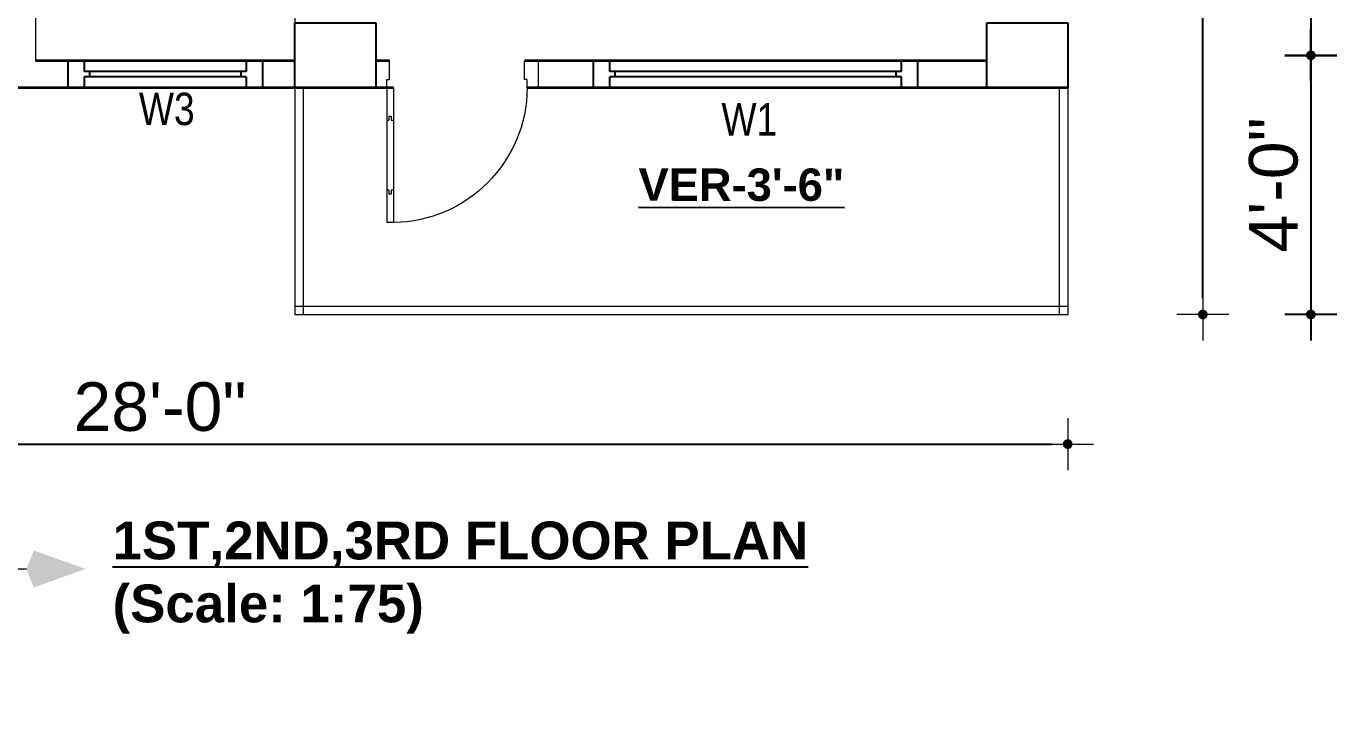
# Model space of a CAD drawing. Header units: inches. Extents: x -100787 to 3653, y -96809 to -8632.
# Drawn here: x -75693.1 to -75450.6, y -92393.4 to -92265.5 of the extents above; entities that cross this region are included whole.
import ezdxf
from ezdxf.enums import TextEntityAlignment as Align

# ---------------------------------------------------------------- set-up
doc = ezdxf.new("R2010")
doc.units = ezdxf.units.IN
doc.header["$MEASUREMENT"] = 0
doc.header["$PDMODE"] = 99
for name, color, linetype, lineweight in [('1-FOUNDATION DIM', 31, 'Continuous', 5), ('DIM', 7, 'Continuous', 15), ('door', 132, 'Continuous', 15), ('ELE.POWER', 10, 'Continuous', 20), ('Furniture Gr.Fl.', 6, 'Continuous', 5), ('R0D', 1, 'Continuous', 35), ('SB', 5, 'Continuous', 13)]:
    doc.layers.add(name, color=color, linetype=linetype, lineweight=lineweight)
for name, color, linetype in [('Brick wall', 3, 'Continuous'), ('RCC', 6, 'Continuous'), ('Rod', 1, 'Continuous'), ('TEX', 7, 'Continuous'), ('WINDOOR', 7, 'Continuous')]:
    doc.layers.add(name, color=color, linetype=linetype)
doc.styles.add('ARIAL', font='arial.ttf')
doc.styles.add('ROMANS', font='romans')
doc.styles.get("Standard").update_dxf_attribs({"font": 'ARIALN.TTF'})
doc.dimstyles.new('3-8', dxfattribs={"dimscale": 1.5, "dimtxt": 6, "dimasz": 2, "dimexe": 0.18, "dimexo": 6, "dimgap": 0, "dimtad": 0, "dimdec": 0, "dimzin": 3, "dimdsep": 46, "dimlunit": 3, "dimtxsty": 'ARIAL', "dimblk": 'DD', "dimcen": 1, "dimse1": 1, "dimse2": 1, "dimclrd": 256, "dimclrt": 256, "dimadec": 0, "dimazin": 0, "dimtfac": 0.5, "dimtdec": 0, "dimtmove": 2, "dimatfit": 0, "dimfxl": 0.18, "dimtvp": 0.75, "dimfrac": 1, "dimtolj": 1, "dimtzin": 0, "dimarcsym": 0})

# ---------------------------------------------------------------- blocks, each defined once
blk = doc.blocks.new('A$C154754DE')
at = {"layer": 'RCC'}
for p, q in [((0, 12), (15, 12)), ((0, 0), (0, 12)), ((15, 12), (15, 0)), ((15, 0), (0, 0))]:
    blk.add_line(p, q, dxfattribs=at)
blk = doc.blocks.new('D30')
at = {"layer": 'door'}
for p, q in [((2, 5), (2, 29.97)), ((3.25, 29.97), (2, 29.97)), ((3.25, 5), (3.25, 29.97)), ((2.4, 23.97), (2.4, 24.72)), ((2.85, 24.72), (2.4, 24.72)), ((2.85, 23.97), (2.85, 24.72)), ((2.4, 23.97), (2, 23.97)), ((3.25, 23.97), (2.85, 23.97)), ((2, 11), (2.4, 11)), ((2.4, 10.25), (2.4, 11)), ((2.4, 10.25), (2.85, 10.25)), ((2.85, 10.25), (2.85, 11)), ((2.85, 11), (3.25, 11)), ((0, 0), (0, 5)), ((0, 5), (2, 5)), ((2, 5), (2, 3.5)), ((2, 5), (3.25, 5)), ((30, 5), (28, 5)), ((28, 5), (28, 3.5)), ((30, 0), (30, 5)), ((2, 3.5), (2.5, 3.5)), ((2.5, 3.5), (2.5, 0)), ((28, 3.5), (27.5, 3.5)), ((27.5, 3.5), (27.5, 0)), ((2.5, 0), (0, 0)), ((27.5, 0), (30, 0))]:
    blk.add_line(p, q, dxfattribs=at)
blk.add_arc((2.89, 4.86), 25.11, 0.3204, 89.1727, dxfattribs=at)
blk = doc.blocks.new('W-1')
at = {"layer": 'WINDOOR'}
for p, q in [((-60, 0), (-60, -5)), ((-60, 0), (-57, 0)), ((-60, 0), (0, 0)), ((-57, 0), (-57, -2)), ((-3, 0), (-3, -2)), ((0, 0), (0, -5)), ((-57, -2), (-3, -2)), ((-56, -2), (-56, -3)), ((-4, -2), (-4, -3)), ((-57, -3), (-57, -5)), ((-57, -3), (-3, -3)), ((-3, -3), (-3, -5)), ((-57, -5), (-60, -5)), ((-60, -5), (0, -5)), ((0, -5), (-3, -5))]:
    blk.add_line(p, q, dxfattribs=at)
blk = doc.blocks.new('W-3FT')
at = {"layer": 'WINDOOR'}
for p, q in [((-36, 0), (-36, -5)), ((-36, 0), (-33, 0)), ((-36, 0), (0, 0)), ((-33, 0), (-33, -2)), ((-3, 0), (-3, -2)), ((0, 0), (0, -5)), ((-33, -2), (-3, -2)), ((-32, -2), (-32, -3)), ((-4, -2), (-4, -3)), ((-33, -3), (-33, -5)), ((-33, -3), (-3, -3)), ((-3, -3), (-3, -5)), ((-33, -5), (-36, -5)), ((-36, -5), (0, -5)), ((0, -5), (-3, -5))]:
    blk.add_line(p, q, dxfattribs=at)
blk = doc.blocks.new('DD')
for p, q in [((0, 1.6), (0, -1.6)), ((-1.6, 0), (1.6, 0))]:
    blk.add_line(p, q)
at = {"const_width": 0.3}
blk.add_lwpolyline([(-0.15, 0, 1), (0.15, 0, 1)], format="xyb", close=True, dxfattribs=at)
blk = doc.blocks.new('*D617')
at = {"layer": 'Defpoints', "color": 0}
for p in [(-75836.38, -92306.88), (-75500.38, -92306.88), (-75500.38, -92342.88)]:
    blk.add_point(p, dxfattribs=at)
at = {"layer": 'Furniture Gr.Fl.', "lineweight": -2}
blk.add_line((-75833.38, -92342.88), (-75503.38, -92342.88), dxfattribs=at)
at = {"layer": 'Furniture Gr.Fl.', "lineweight": -2, "xscale": 3, "yscale": 3, "zscale": 3, "rotation": 180}
blk.add_blockref('DD', (-75836.38, -92342.88), dxfattribs=at)
at = {"layer": 'Furniture Gr.Fl.', "lineweight": -2, "xscale": 3, "yscale": 3, "zscale": 3}
blk.add_blockref('DD', (-75500.38, -92342.88), dxfattribs=at)
at = {"layer": 'Furniture Gr.Fl.', "insert": (-75668.38, -92335.99), "char_height": 9, "attachment_point": 5, "style": 'ARIAL'}
blk.add_mtext('\\A1;28\'-0"', dxfattribs=at)
blk = doc.blocks.new('*D618')
at = {"layer": 'Defpoints', "color": 0}
for p in [(-75501.94, -91560.88), (-75475.38, -91560.88), (-75501.94, -92318.88)]:
    blk.add_point(p, dxfattribs=at)
at = {"layer": 'Furniture Gr.Fl.', "lineweight": -2}
blk.add_line((-75475.38, -92315.88), (-75475.38, -91563.88), dxfattribs=at)
at = {"layer": 'Furniture Gr.Fl.', "lineweight": -2, "xscale": 3, "yscale": 3, "zscale": 3}
for p, rotation in [((-75475.38, -91560.88), 90), ((-75475.38, -92318.88), 270)]:
    blk.add_blockref('DD', p, dxfattribs=dict(at, rotation=rotation))
at = {"layer": 'Furniture Gr.Fl.', "insert": (-75482.28, -91939.88), "char_height": 9, "attachment_point": 5, "rotation": 90, "style": 'ARIAL'}
blk.add_mtext('\\A1;63\'-2"', dxfattribs=at)
blk = doc.blocks.new('Anno_North_J_Metric')
at = {"linetype": 'ByBlock', "lineweight": -2}
h = blk.add_hatch(color=0, dxfattribs=at)
h.paths.add_polyline_path([(-4.167, 0), (-4.679, 0, 1), (4.679, 0), (4.167, 0, -1)])
h.paths.add_polyline_path([(1.414, 0), (2, 0, 1), (-2, 0), (-1.414, 0, -1)])
at = {"color": 0, "linetype": 'ByBlock', "lineweight": -2}
for p, q in [((0, 4.679), (0, 5.667)), ((-3.308, 3.308), (-4.007, 4.007)), ((3.308, 3.308), (4.007, 4.007)), ((0, 1.414), (0, -1.414)), ((0, -1.414), (0, 1.414)), ((-1, 1), (1, -1)), ((-1, -1), (1, 1)), ((1, -1), (-1, 1)), ((1, 1), (-1, -1)), ((6.169, 0.401), (6.169, 0.821)), ((6.169, 0.821), (8.269, 0.821)), ((8.269, 0.821), (8.269, 0.401)), ((-4.679, 0), (-5.667, 0)), ((-4.679, 0), (-4.167, 0)), ((-1.414, 0), (-2, 0)), ((-1.414, 0), (1.414, 0)), ((1.414, 0), (-1.414, 0)), ((1.414, 0), (2, 0)), ((4.679, 0), (4.167, 0)), ((4.679, 0), (5.667, 0)), ((7.429, 0.401), (6.169, 0.401)), ((6.169, -0.439), (7.429, 0.401)), ((8.269, 0.401), (7.009, -0.439)), ((8.667, 0), (9.833, 0)), ((6.169, -0.859), (6.169, -0.439)), ((7.009, -0.439), (8.269, -0.439)), ((8.269, -0.439), (8.269, -0.859)), ((8.269, -0.859), (6.169, -0.859)), ((-3.308, -3.308), (-4.007, -4.007)), ((3.308, -3.308), (4.007, -4.007)), ((0, -4.679), (0, -5.667))]:
    blk.add_line(p, q, dxfattribs=at)
for radius in [4.679, 4.167, 2, 1.414]:
    blk.add_circle((0, 0), radius, dxfattribs=at)
for points in [[(-0.333, 5.5), (0, 5.667), (0, 6.667)], [(0, 6.667), (0.333, 5.5), (0, 5.667)], [(0, 4.167), (0.667, 3.5), (-0.667, 3.5)], [(-2.946, 2.946), (-2.003, 2.946), (-2.946, 2.003)], [(2.946, 2.946), (2.946, 2.003), (2.003, 2.946)], [(-4.167, 0), (-3.5, 0.667), (-3.5, -0.667)], [(4.167, 0), (3.5, -0.667), (3.5, 0.667)], [(12.5, 0), (10.167, 0.833), (9.833, 0)], [(-6.667, 0), (-5.5, 0.333), (-5.667, 0)], [(-5.5, -0.333), (-5.667, 0), (-6.667, 0)], [(9.833, 0), (10.167, -0.833), (12.5, 0)], [(-2.946, -2.946), (-2.946, -2.003), (-2.003, -2.946)], [(2.946, -2.946), (2.003, -2.946), (2.946, -2.003)], [(0, -4.167), (-0.667, -3.5), (0.667, -3.5)], [(0, -6.667), (-0.333, -5.5), (0, -5.667)], [(0.333, -5.5), (0, -5.667), (0, -6.667)]]:
    blk.add_solid(points, dxfattribs=at)
at = {"color": 0, "linetype": 'ByBlock', "lineweight": -2, "style": 'ROMANS'}
blk.add_text('W', height=0.5, dxfattribs=at).set_placement((0, 2.833), align=Align.CENTER)
for s, rotation, p in [('SW', 45, (-2.003, 2.003)), ('NW', 315, (2.003, 2.003)), ('S', 270, (-3.333, 0)), ('N', 270, (2.833, 0)), ('SE', 135, (-2, -2)), ('NE', 225, (2, -2)), ('E', 180, (0, -2.667))]:
    blk.add_text(s, height=0.5, rotation=rotation, dxfattribs=at).set_placement(p, align=Align.CENTER)
blk = doc.blocks.new('*D625')
at = {"layer": 'Defpoints', "color": 0}
for p in [(-75500.38, -92116.88), (-75500.38, -92270.88), (-75455.38, -92270.88)]:
    blk.add_point(p, dxfattribs=at)
at = {"layer": 'Rod', "lineweight": -2}
blk.add_line((-75455.38, -92119.88), (-75455.38, -92267.88), dxfattribs=at)
at = {"layer": 'Rod', "lineweight": -2, "xscale": 3, "yscale": 3, "zscale": 3}
for p, rotation in [((-75455.38, -92116.88), 90), ((-75455.38, -92270.88), 270)]:
    blk.add_blockref('DD', p, dxfattribs=dict(at, rotation=rotation))
at = {"layer": 'Rod', "insert": (-75462.28, -92193.88), "char_height": 9, "attachment_point": 5, "rotation": 90, "style": 'ARIAL'}
blk.add_mtext('\\A1;12\'-10"', dxfattribs=at)
blk = doc.blocks.new('*D626')
at = {"layer": 'Defpoints', "color": 0}
for p in [(-75500.38, -92270.88), (-75500.38, -92318.88), (-75455.38, -92318.88)]:
    blk.add_point(p, dxfattribs=at)
at = {"layer": 'Rod', "lineweight": -2}
blk.add_line((-75455.38, -92273.88), (-75455.38, -92315.88), dxfattribs=at)
at = {"layer": 'Rod', "lineweight": -2, "xscale": 3, "yscale": 3, "zscale": 3}
for p, rotation in [((-75455.38, -92270.88), 90), ((-75455.38, -92318.88), 270)]:
    blk.add_blockref('DD', p, dxfattribs=dict(at, rotation=rotation))
at = {"layer": 'Rod', "insert": (-75462.28, -92294.88), "char_height": 9, "attachment_point": 5, "rotation": 90, "style": 'ARIAL'}
blk.add_mtext('\\A1;4\'-0"', dxfattribs=at)

msp = doc.modelspace()

# ---------------------------------------------------------------- linework, layer by layer
at = {"layer": 'ELE.POWER'}
for p, q in [((-75691.42, -92179.88), (-75691.42, -92271.88)), ((-75643.42, -92207.88), (-75643.42, -92276.96))]:
    msp.add_line(p, q, dxfattribs=at)
at = {"layer": 'R0D'}
for p, q in [((-75643.42, -92271.88), (-75691.42, -92271.88)), ((-75643.42, -92271.88), (-75643.42, -92271.88)), ((-75625.92, -92271.88), (-75628.42, -92271.88)), ((-75515.38, -92271.88), (-75600.92, -92271.88)), ((-75643.42, -92276.88), (-75699.67, -92276.88)), ((-75625.17, -92276.88), (-75691.42, -92276.88)), ((-75500.38, -92276.88), (-75600.42, -92276.88))]:
    msp.add_line(p, q, dxfattribs=at)
at = {"layer": 'SB'}
for p, q in [((-75643.42, -92276.88), (-75643.42, -92318.88)), ((-75641.86, -92276.88), (-75641.86, -92318.88)), ((-75501.94, -92276.88), (-75501.94, -92318.88)), ((-75500.38, -92276.88), (-75500.38, -92318.88)), ((-75643.42, -92317.32), (-75500.38, -92317.32)), ((-75643.42, -92318.88), (-75500.38, -92318.88))]:
    msp.add_line(p, q, dxfattribs=at)

# ---------------------------------------------------------------- block references
at = {"layer": '1-FOUNDATION DIM', "xscale": -1, "rotation": 180}
msp.add_blockref('D30', (-75628.42, -92271.88), dxfattribs=at)
at = {"layer": 'Brick wall', "xscale": -1}
msp.add_blockref('W-3FT', (-75685.42, -92271.88), dxfattribs=at)
at = {"layer": 'DIM', "ltscale": 500000, "xscale": 4.107415312464582, "yscale": 4.107415312464582, "zscale": 4.107415327752908}
msp.add_blockref('Anno_North_J_Metric', (-75733.5, -92366), dxfattribs=at)
at = {"layer": 'RCC'}
for p in [(-75643.42, -92276.88), (-75515.38, -92276.88)]:
    msp.add_blockref('A$C154754DE', p, dxfattribs=at)
at = {"layer": 'WINDOOR', "ltscale": 10, "rotation": 180}
msp.add_blockref('W-1', (-75588.15, -92276.88), dxfattribs=at)

# ---------------------------------------------------------------- texts
at = {"layer": 'TEX', "linetype": 'ByBlock', "char_height": 6, "width": 18.7715, "attachment_point": 9}
for s, insert in [('W3', (-75661.97, -92283.88)), ('{\\fArial Narrow|b0|i0|c0|p34;W1}', (-75554.16, -92285.73))]:
    msp.add_mtext(s, dxfattribs=dict(at, insert=insert))
at = {"layer": 'TEX', "insert": (-75560.77, -92294.88), "char_height": 6, "width": 86.6093, "attachment_point": 5, "rotation": 359.975}
msp.add_mtext('{\\fArial|b1|i0|c0|p34;\\LVER-3\'-6"}', dxfattribs=at)
at = {"layer": 'TEX', "insert": (-75677.16, -92357.22), "char_height": 7, "width": 256.473, "attachment_point": 1}
msp.add_mtext('{\\fArial Rounded MT Bold|b0|i0|c0|p34;\\L1ST,2ND,3RD FLOOR PLAN\\P\\l(Scale: 1:75)}', dxfattribs=at)

# ---------------------------------------------------------------- dimensions: what is measured, and where the dimension line sits
at = {"layer": 'Furniture Gr.Fl.'}
dim = msp.add_linear_dim(base=(-75475.38, -91560.88), p1=(-75501.94, -92318.88), p2=(-75501.94, -91560.88), angle=90, dimstyle='3-8', dxfattribs=at)
dim.commit()
dim.dimension.update_dxf_attribs({"geometry": '*D618', "text_midpoint": (-75482.28, -91939.88)})
dim = msp.add_linear_dim(base=(-75500.38, -92342.88), p1=(-75836.38, -92306.88), p2=(-75500.38, -92306.88), dimstyle='3-8', dxfattribs=at)
dim.commit()
dim.dimension.update_dxf_attribs({"geometry": '*D617', "text_midpoint": (-75668.38, -92335.99)})
at = {"layer": 'Rod'}
for base, p1, p2, picture, middle in [((-75455.38, -92270.88), (-75500.38, -92116.88), (-75500.38, -92270.88), '*D625', (-75462.28, -92193.88)), ((-75455.38, -92318.88), (-75500.38, -92270.88), (-75500.38, -92318.88), '*D626', (-75462.28, -92294.88))]:
    dim = msp.add_linear_dim(base=base, p1=p1, p2=p2, angle=90, dimstyle='3-8', dxfattribs=at)
    dim.commit()
    dim.dimension.update_dxf_attribs({"geometry": picture, "text_midpoint": middle})

doc.saveas('drawing.dxf')
